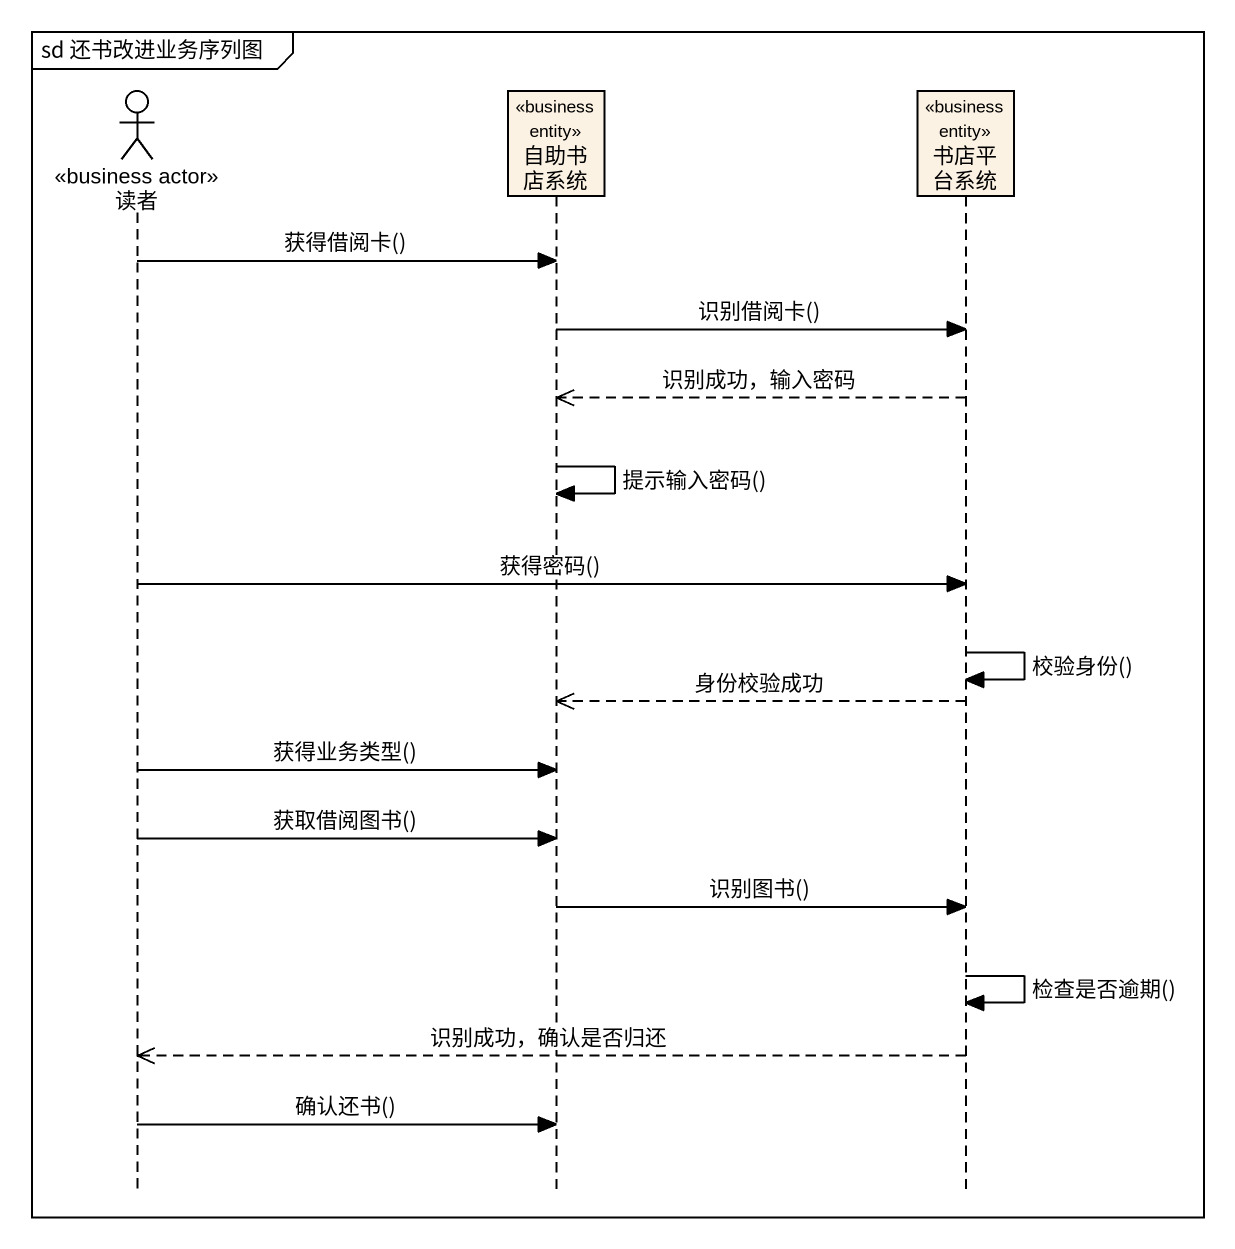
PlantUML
@startuml
mainframe sd 还书改进业务序列图
hide footbox
actor 读者 <<business actor>>
participant 自助书店系统 <<business entity>>
participant 书店平台系统 <<business entity>>

读者 -> 自助书店系统 : 获得借阅卡()
自助书店系统 -> 书店平台系统 : 识别借阅卡()
书店平台系统 -->> 自助书店系统 : 识别成功，输入密码
自助书店系统 -> 自助书店系统 : 提示输入密码()
读者 -> 书店平台系统 : 获得密码()
书店平台系统 -> 书店平台系统 : 校验身份()
书店平台系统 -->> 自助书店系统 : 身份校验成功
读者 -> 自助书店系统 : 获得业务类型()
读者 -> 自助书店系统 : 获取借阅图书()
自助书店系统 -> 书店平台系统 : 识别图书()
书店平台系统 -> 书店平台系统 : 检查是否逾期()
书店平台系统 -->> 读者 : 识别成功，确认是否归还
读者 -> 自助书店系统 : 确认还书()
@enduml
